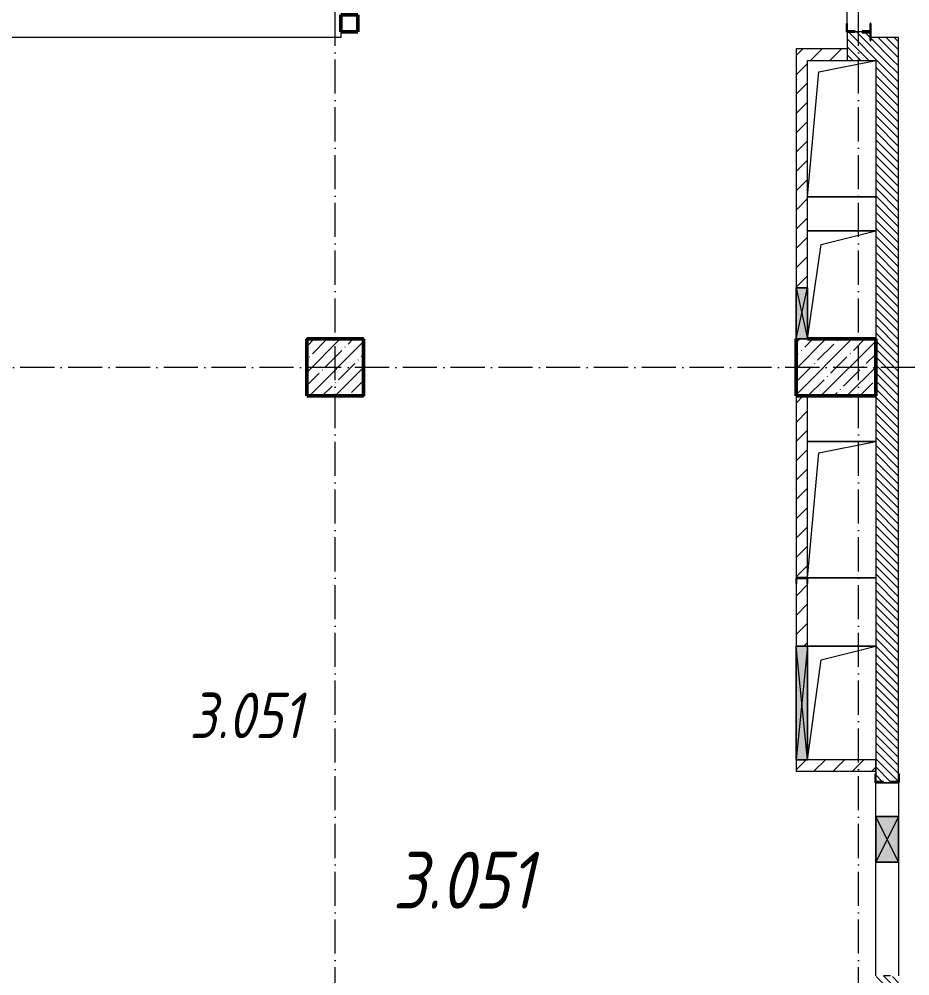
# Model space of a CAD drawing. Header units: millimetres. Extents: x -213536 to 1564669, y -45299 to 942238.
# Drawn here: x 556794 to 564621, y 319412 to 327825 of the extents above; entities that cross this region are included whole.
import ezdxf

# ---------------------------------------------------------------- set-up
doc = ezdxf.new("R2010")
doc.units = ezdxf.units.MM
doc.linetypes.add('50_200_ШТРИХ_1Т_ш5_п1_п1_', pattern=[700, 500, -100, 0, -100])
for name, color, linetype, lineweight in [('3) ЖБ 4м', 3, 'Continuous', 30), ('A-DETL-GENF-OTLN', 7, 'Continuous', 9), ('A-FLOR-____-OTLN', 7, 'Continuous', 9), ('A-GENM-____-MCUT', 7, 'Continuous', 25), ('A-GENM-____-OTLN', 7, 'Continuous', 9), ('A-GENM-____-OTLN-1', 7, 'Continuous', 25), ('A-GLAZ-____-OTLN', 7, 'Continuous', 9), ('A-WALL-____-MCUT-3', 7, 'Continuous', 9), ('A-WALL-____-PATT-1', 7, 'Continuous', 9), ('A-WALL-FNSH-MCUT-1', 7, 'Continuous', 9), ('I-WALL-____-OTLN', 7, 'Continuous', 9), ('S-COLS-____-MCUT', 7, 'Continuous', 50), ('S-COLS-____-OTLN', 7, 'Continuous', 9), ('S-GRID-____-OTLN-1', 7, '50_200_ШТРИХ_1Т_ш5_п1_п1_', 9), ('Марки помещений', 7, 'Continuous', 9)]:
    doc.layers.add(name, color=color, linetype=linetype, lineweight=lineweight)
doc.styles.add('ISOCPEUR_I_2', font='isocpeui.ttf', dxfattribs={"width": 0.85, "height": 2.3})
pattern_1 = [(135, (549721.475, 286281.11), (-35.35534, -35.35534), [])]
pattern_2 = [(45, (549721.47, 286281.11), (-84.8528, 84.8528), [])]

# ---------------------------------------------------------------- blocks, each defined once
blk = doc.blocks.new('BSC_Колонна _Прямоугольная - 500х500-V79-АР1_План отверстий 3 этажа в осях 1-64_А-ГГ')
at = {"layer": 'S-COLS-____-OTLN'}
h = blk.add_hatch(dxfattribs=at)
h.set_pattern_fill('FP_116', color=256, style=0, pattern_type=2)
h.set_pattern_definition([(45, (-9850, -38481.04), (-114.04925, 114.04925), []), (45, (-9735.95, -38481.04), (-114.04925, 114.04925), [201.613, -40.323, 3.353, -36.97])])
h.paths.add_polyline_path([(-250, -250), (250, -250), (250, 250), (-250, 250)], flags=0)
at = {"layer": 'S-COLS-____-MCUT'}
for p, q in [((250, 250), (-250, 250)), ((-250, 250), (-250, -250)), ((250, -250), (250, 250)), ((-250, -250), (250, -250))]:
    blk.add_line(p, q, dxfattribs=at)
blk = doc.blocks.new('BSC_Колонна _Прямоугольная - 500х700-V128-АР1_План отверстий 3 этажа в осях 1-64_А-ГГ')
at = {"layer": 'S-COLS-____-OTLN'}
h = blk.add_hatch(dxfattribs=at)
h.set_pattern_fill('FP_151', color=256, style=0, pattern_type=2)
h.set_pattern_definition([(315, (-38481.04, 14250), (114.04925, 114.04925), []), (315, (-38481.04, 14135.95), (114.04925, 114.04925), [201.613, -40.323, 3.353, -36.97])])
h.paths.add_polyline_path([(-250, -350), (250, -350), (250, 350), (-250, 350), (-250, 124)], flags=0)
at = {"layer": 'S-COLS-____-MCUT'}
for p, q in [((250, 350), (-250, 350)), ((-250, 350), (-250, -350)), ((250, -350), (250, 250)), ((-250, -350), (250, -350))]:
    blk.add_line(p, q, dxfattribs=at)
blk = doc.blocks.new('154_Стойка_СКБ_Уголок - СМ-2480_200-28447058-АР1_План отверстий 3 этажа в осях 1-64_А-ГГ')
at = {"layer": 'A-GENM-____-MCUT'}
for p, q in [((125, 156), (125, 81)), ((200, 156), (125, 156)), ((131, 81), (131, 150)), ((131, 150), (200, 150)), ((200, 150), (200, 156)), ((125, 81), (131, 81)), ((131, 19), (125, 19)), ((125, 19), (125, -56)), ((131, -50), (131, 19)), ((125, -56), (200, -56)), ((200, -50), (131, -50)), ((200, -56), (200, -50))]:
    blk.add_line(p, q, dxfattribs=at)
blk = doc.blocks.new('Стойка_Влож_Полоса боковая - Полоса-28346330-АР1_План отверстий 3 этажа в осях 1-64_А-ГГ')
at = {"layer": 'A-GENM-____-OTLN'}
for p, q in [((-5, -31), (-5, 31)), ((0, 31), (0, -31))]:
    blk.add_line(p, q, dxfattribs=at)
blk = doc.blocks.new('Стойка_Влож_Уголок - Уголок-28346305-АР1_План отверстий 3 этажа в осях 1-64_А-ГГ')
at = {"layer": 'A-GENM-____-MCUT'}
for p, q in [((75, 75), (0, 75)), ((0, 0), (6, 0)), ((6, 69), (75, 69)), ((6, 0), (6, 69)), ((75, 69), (75, 75))]:
    blk.add_line(p, q, dxfattribs=at)
blk = doc.blocks.new('154_Стойка_СКБ_Уголок - СМ-2480_200-28346303-АР1_План отверстий 3 этажа в осях 1-64_А-ГГ')
at = {"layer": 'A-GENM-____-MCUT'}
for p, q in [((125, 156), (125, 81)), ((200, 156), (125, 156)), ((131, 81), (131, 150)), ((131, 150), (200, 150)), ((200, 150), (200, 156)), ((125, 81), (131, 81)), ((131, 19), (125, 19)), ((125, 19), (125, -56)), ((131, -50), (131, 19)), ((125, -56), (200, -56)), ((200, -50), (131, -50)), ((200, -56), (200, -50))]:
    blk.add_line(p, q, dxfattribs=at)
blk = doc.blocks.new('Стойка_Влож_Полоса боковая - Полоса-28213942-АР1_План отверстий 3 этажа в осях 1-64_А-ГГ')
at = {"layer": 'A-GENM-____-OTLN'}
for p, q in [((-5, 60), (0, 60)), ((-5, -60), (-5, 60)), ((0, 31), (0, -31)), ((0, -60), (-5, -60))]:
    blk.add_line(p, q, dxfattribs=at)
blk = doc.blocks.new('154_Фахверк_СКБ_Швеллер - Тип_100_3960-28318856-АР1_План отверстий 3 этажа в осях 1-64_А-ГГ')
at = {"layer": 'A-GENM-____-MCUT'}
for p, q in [((175, 50), (125, 50)), ((125, 50), (125, -50)), ((128, 47), (175, 47)), ((128, -47), (128, 47)), ((175, 47), (175, 50)), ((125, -50), (175, -50)), ((175, -47), (128, -47)), ((175, -50), (175, -47))]:
    blk.add_line(p, q, dxfattribs=at)
blk = doc.blocks.new('AR_Отверстие прямоугольное _в плите_ - AR_Отверстие прямоугольное _в плите_-30552822-АР1_План отверстий 3 этажа в осях 1-64_А-ГГ')
at = {"layer": 'A-GENM-____-OTLN'}
for p, q in [((300, 475), (-300, 475)), ((-180, 355), (300, 475)), ((-300, -475), (-180, 355))]:
    blk.add_line(p, q, dxfattribs=at)
blk = doc.blocks.new('AR_Отверстие прямоугольное _в плите_ - AR_Отверстие прямоугольное _в плите_-30552702-АР1_План отверстий 3 этажа в осях 1-64_А-ГГ')
at = {"layer": 'A-GENM-____-OTLN'}
for p, q in [((300, 500), (-300, 500)), ((-180, 380), (300, 500)), ((-300, -500), (-180, 380))]:
    blk.add_line(p, q, dxfattribs=at)
blk = doc.blocks.new('AR_Отверстие прямоугольное _в плите_ - AR_Отверстие прямоугольное _в плите_-30552720-АР1_План отверстий 3 этажа в осях 1-64_А-ГГ')
at = {"layer": 'A-GENM-____-OTLN'}
for p, q in [((300, 600), (-300, 600)), ((-200, 500), (300, 600)), ((-300, -600), (-200, 500)), ((-300, -600), (300, -600))]:
    blk.add_line(p, q, dxfattribs=at)
blk = doc.blocks.new('AR_Отверстие прямоугольное _в плите_ - AR_Отверстие прямоугольное _в плите_-V207-АР1_План отверстий 3 этажа в осях 1-64_А-ГГ')
at = {"layer": 'A-GENM-____-OTLN'}
for p, q in [((-200, 500), (300, 600)), ((-300, -600), (-200, 500)), ((-300, -600), (300, -600))]:
    blk.add_line(p, q, dxfattribs=at)
blk = doc.blocks.new('BSC_Колонна _Прямоугольная1 - 150х150 _металл_-35311905-АР1_План отверстий 3 этажа в осях 1-64_А-ГГ')
at = {"layer": 'S-COLS-____-MCUT'}
for p, q in [((75, 75), (-75, 75)), ((-75, 75), (-75, -75)), ((75, -75), (75, 75)), ((-75, -75), (75, -75))]:
    blk.add_line(p, q, dxfattribs=at)
blk = doc.blocks.new('AR_Отверстие прямоугольное _в стене__БезПР - AR_Отверстие прямоугольное _в стене__БезПР-36427692-АР1_План отверстий 3 этажа в осях 1-64_А-ГГ')
at = {"layer": 'A-GLAZ-____-OTLN'}
blk.add_hatch(color=256, dxfattribs=at).paths.add_polyline_path([(-225, 50), (-225, -50), (225, -50), (225, 50)], flags=0)
at = {"layer": 'A-DETL-GENF-OTLN'}
for p, q in [((-225, -50), (-225, 50)), ((-225, 50), (225, 50)), ((225, 50), (-225, -50)), ((-225, 50), (225, -50)), ((225, 50), (-225, 50)), ((-225, 50), (-225, -50)), ((225, 50), (225, -50)), ((225, -50), (225, 50)), ((225, -50), (-225, -50)), ((-225, -50), (225, -50))]:
    blk.add_line(p, q, dxfattribs=at)
at = {"layer": 'A-GLAZ-____-OTLN'}
blk.add_line((225, 50), (-225, 50), dxfattribs=at)
blk = doc.blocks.new('AR_Отверстие прямоугольное _в стене__БезПР - AR_Отверстие прямоугольное _в стене__БезПР-36427925-АР1_План отверстий 3 этажа в осях 1-64_А-ГГ')
at = {"layer": 'A-GLAZ-____-OTLN'}
blk.add_hatch(color=256, dxfattribs=at).paths.add_polyline_path([(500, 50), (-500, 50), (-500, -50), (500, -50)], flags=0)
at = {"layer": 'A-DETL-GENF-OTLN'}
for p, q in [((-500, -50), (-500, 50)), ((-500, 50), (500, 50)), ((500, 50), (-500, -50)), ((-500, 50), (500, -50)), ((500, 50), (-500, 50)), ((-500, 50), (-500, -50)), ((500, 50), (500, -50)), ((500, -50), (500, 50)), ((500, -50), (-500, -50)), ((-500, -50), (500, -50))]:
    blk.add_line(p, q, dxfattribs=at)
at = {"layer": 'A-GLAZ-____-OTLN'}
blk.add_line((500, 50), (-500, 50), dxfattribs=at)
blk = doc.blocks.new('AR_Отверстие прямоугольное _в стене__БезПР - AR_Отверстие прямоугольное _в стене__БезПР-36428632-АР1_План отверстий 3 этажа в осях 1-64_А-ГГ')
at = {"layer": 'A-GLAZ-____-OTLN'}
blk.add_hatch(color=256, dxfattribs=at).paths.add_polyline_path([(-200, -100), (200, -100), (200, 100), (-200, 100)], flags=0)
at = {"layer": 'A-DETL-GENF-OTLN'}
for p, q in [((-200, -100), (-200, 100)), ((-200, 100), (200, 100)), ((200, 100), (-200, -100)), ((-200, 100), (200, -100)), ((200, 100), (-200, 100)), ((-200, 100), (-200, -100)), ((200, 100), (200, -100)), ((200, -100), (200, 100)), ((200, -100), (-200, -100)), ((-200, -100), (200, -100))]:
    blk.add_line(p, q, dxfattribs=at)
at = {"layer": 'A-GLAZ-____-OTLN'}
blk.add_line((200, 100), (-200, 100), dxfattribs=at)

msp = doc.modelspace()

# ---------------------------------------------------------------- hatches: boundary and pattern name
at = {"layer": 'A-WALL-____-PATT-1'}
h = msp.add_hatch(dxfattribs=at)
h.set_pattern_fill('FP_6', color=256, style=0, pattern_type=2)
h.set_pattern_definition(pattern_1)
h.paths.add_polyline_path([(564111.5, 327662.2), (564271.5, 327662.2), (564271.5, 327712.2), (564071.5, 327712.2), (564071.5, 327662.2)], flags=0)
h.paths.add_polyline_path([(564202.5, 328612.2), (564202.5, 328618.2), (564271.5, 328618.2), (564271.5, 328756.2), (564202.5, 328756.2), (564202.5, 328762.2), (564140.5, 328762.2), (564140.5, 328756.2), (564071.5, 328756.2), (564072.3, 328618.2), (564140.5, 328618.2), (564140.5, 328612.2)], flags=0)
h.paths.add_polyline_path([(564271.5, 329262.2), (564271.5, 329712.2), (564071.5, 329712.2), (564071.5, 329262.2), (564158.1, 329262.2)], flags=0)
h = msp.add_hatch(dxfattribs=at)
h.set_pattern_fill('FP_6', color=256, style=0, pattern_type=2)
h.set_pattern_definition(pattern_1)
h.paths.add_polyline_path([(564321.5, 327462.2), (564521.5, 327462.2), (564521.5, 327662.2), (564071.5, 327662.2), (564071.5, 327462.2)], flags=0)
h = msp.add_hatch(dxfattribs=at)
h.set_pattern_fill('FP_4', color=256, style=0, pattern_type=2)
h.set_pattern_definition(pattern_2)
h.paths.add_polyline_path([(563721.5, 325462.2), (563721.5, 327562.2), (563621.5, 327562.2), (563621.5, 325462.2), (563639.8, 325462.2)], flags=0)
h = msp.add_hatch(dxfattribs=at)
h.set_pattern_fill('FP_4', color=256, style=0, pattern_type=2)
h.set_pattern_definition(pattern_2)
h.paths.add_polyline_path([(563721.5, 327462.2), (564071.5, 327462.2), (564071.5, 327562.2), (563721.5, 327562.2)], flags=0)
h = msp.add_hatch(dxfattribs=at)
h.set_pattern_fill('FP_6', color=256, style=0, pattern_type=2)
h.set_pattern_definition(pattern_1)
h.paths.add_polyline_path([(564321.5, 319012.2), (564521.5, 319012.2), (564521.5, 319406.2), (564452.5, 319406.2), (564452.5, 319412.2), (564390.5, 319412.2), (564390.5, 319406.2), (564321.5, 319406.2), (564321.5, 319337.2)], flags=0)
h.paths.add_polyline_path([(564452.5, 321112.2), (564452.5, 321118.2), (564521.5, 321118.2), (564521.5, 327462.2), (564321.5, 327462.2), (564321.7, 321118.2), (564390.5, 321118.2), (564390.5, 321112.2)], flags=0)
h = msp.add_hatch(dxfattribs=at)
h.set_pattern_fill('FP_4', color=256, style=0, pattern_type=2)
h.set_pattern_definition(pattern_2)
h.paths.add_polyline_path([(563721.5, 321212.2), (563721.5, 321312.2), (563621.5, 321312.2), (563621.5, 321212.2)], flags=0)
h.paths.add_polyline_path([(563718.5, 322312.2), (563721.5, 322312.2), (563721.5, 322862.2), (563718.5, 322862.2), (563718.5, 322909.2), (563624.5, 322909.2), (563624.5, 322862.2), (563621.5, 322862.2), (563621.5, 322312.2), (563690.2, 322312.2)], flags=0)
h.paths.add_polyline_path([(563624.5, 322912.2), (563721.5, 322912.2), (563721.5, 324512.2), (563621.5, 324512.2), (563621.5, 322912.2)], flags=0)
h = msp.add_hatch(dxfattribs=at)
h.set_pattern_fill('FP_4', color=256, style=0, pattern_type=2)
h.set_pattern_definition(pattern_2)
h.paths.add_polyline_path([(564321.5, 321212.2), (564321.5, 321312.2), (563721.5, 321312.2), (563721.5, 321212.2), (563847.5, 321212.2)], flags=0)

# ---------------------------------------------------------------- linework, layer by layer
at = {"layer": '3) ЖБ 4м'}
msp.add_lwpolyline([(559321.5, 324512.2), (559821.5, 324512.2), (559821.5, 325012.2), (559321.5, 325012.2)], close=True, dxfattribs=at)
msp.add_lwpolyline([(563621.5, 324512.2), (563621.5, 325012.2)], dxfattribs=at)
at = {"layer": 'A-FLOR-____-OTLN'}
for p, q in [((564321.5, 326262.2), (563721.5, 326262.2)), ((563721.5, 325962.2), (564321.5, 325962.2)), ((563721.5, 324112.2), (564321.5, 324112.2)), ((564321.5, 322912.2), (563721.5, 322912.2)), ((563721.5, 322312.2), (564321.5, 322312.2))]:
    msp.add_line(p, q, dxfattribs=at)
at = {"layer": 'A-WALL-____-MCUT-3'}
for p, q in [((564071.5, 327712.2), (564071.5, 327462.2)), ((564271.5, 327662.2), (564271.5, 327712.2)), ((564521.5, 327662.2), (564271.5, 327662.2)), ((564521.5, 321187.2), (564521.5, 327662.2)), ((564071.5, 327462.2), (564321.5, 327462.2)), ((564321.5, 327462.2), (564321.5, 325012.2)), ((564321.5, 324512.2), (564321.5, 321187.2)), ((564452.5, 319412.2), (564390.5, 319412.2))]:
    msp.add_line(p, q, dxfattribs=at)
at = {"layer": 'A-WALL-FNSH-MCUT-1'}
for p, q in [((563621.5, 327562.2), (563621.5, 325462.2)), ((564071.5, 327562.2), (563621.5, 327562.2)), ((563721.5, 325462.2), (563721.5, 327462.2)), ((563721.5, 327462.2), (564071.5, 327462.2)), ((563621.5, 324512.2), (563621.5, 322912.2)), ((563721.5, 322912.2), (563721.5, 324512.2)), ((563621.5, 322862.2), (563621.5, 322312.2)), ((563721.5, 322312.2), (563721.5, 322862.2)), ((563621.5, 321312.2), (563621.5, 321212.2)), ((564321.5, 321312.2), (563721.5, 321312.2)), ((564321.5, 321212.2), (564321.5, 321312.2)), ((563621.5, 321212.2), (564321.5, 321212.2))]:
    msp.add_line(p, q, dxfattribs=at)
at = {"layer": 'I-WALL-____-OTLN'}
for p, q in [((564071.5, 327787.2), (564071.5, 328612.2)), ((559621.5, 327712.2), (559621.5, 327662.2)), ((559621.5, 327662.2), (555321.5, 327662.2)), ((564321.5, 320812.2), (564321.5, 321112.2)), ((564521.5, 321112.2), (564521.5, 320812.2)), ((564321.5, 319412.2), (564321.5, 320412.2)), ((564521.5, 320412.2), (564521.5, 319412.2))]:
    msp.add_line(p, q, dxfattribs=at)
at = {"layer": 'S-GRID-____-OTLN-1', "color": 251, "ltscale": 0.6, "true_color": 0x636466}
for p, q in [((559571.5, 281798.5), (559571.5, 336162.1)), ((564171.5, 281798.5), (564171.5, 336162.1)), ((576429.2, 324762.2), (545052.7, 324762.2))]:
    msp.add_line(p, q, dxfattribs=at)

# ---------------------------------------------------------------- block references
at = {"layer": 'A-GENM-____-OTLN'}
for name, p, rotation in [('Стойка_Влож_Полоса боковая - Полоса-28346330-АР1_План отверстий 3 этажа в осях 1-64_А-ГГ', (564171.5, 327712.2), 270.0000000000007), ('Стойка_Влож_Уголок - Уголок-28346305-АР1_План отверстий 3 этажа в осях 1-64_А-ГГ', (564202.5, 327712.2), 270.0000000000007), ('Стойка_Влож_Полоса боковая - Полоса-28213942-АР1_План отверстий 3 этажа в осях 1-64_А-ГГ', (564421.5, 321112.2), 90.00000000000072)]:
    msp.add_blockref(name, p, dxfattribs=dict(at, rotation=rotation))
for name, p in [('AR_Отверстие прямоугольное _в плите_ - AR_Отверстие прямоугольное _в плите_-V207-АР1_План отверстий 3 этажа в осях 1-64_А-ГГ', (564021.5, 326862.2)), ('AR_Отверстие прямоугольное _в плите_ - AR_Отверстие прямоугольное _в плите_-30552822-АР1_План отверстий 3 этажа в осях 1-64_А-ГГ', (564021.5, 325487.2)), ('AR_Отверстие прямоугольное _в плите_ - AR_Отверстие прямоугольное _в плите_-30552720-АР1_План отверстий 3 этажа в осях 1-64_А-ГГ', (564021.5, 323512.2)), ('AR_Отверстие прямоугольное _в плите_ - AR_Отверстие прямоугольное _в плите_-30552702-АР1_План отверстий 3 этажа в осях 1-64_А-ГГ', (564021.5, 321812.2))]:
    msp.add_blockref(name, p, dxfattribs=at)
at = {"layer": 'A-GENM-____-OTLN-1'}
for name, p, rotation in [('154_Стойка_СКБ_Уголок - СМ-2480_200-28447058-АР1_План отверстий 3 этажа в осях 1-64_А-ГГ', (564221.5, 327587.2), 90.00000000000071), ('154_Фахверк_СКБ_Швеллер - Тип_100_3960-28318856-АР1_План отверстий 3 этажа в осях 1-64_А-ГГ', (563671.5, 323037.2), 269.9999999999999), ('154_Стойка_СКБ_Уголок - СМ-2480_200-28346303-АР1_План отверстий 3 этажа в осях 1-64_А-ГГ', (564471.5, 320987.2), 90.00000000000071)]:
    msp.add_blockref(name, p, dxfattribs=dict(at, rotation=rotation))
at = {"layer": 'A-GLAZ-____-OTLN'}
for name, p, rotation in [('AR_Отверстие прямоугольное _в стене__БезПР - AR_Отверстие прямоугольное _в стене__БезПР-36427692-АР1_План отверстий 3 этажа в осях 1-64_А-ГГ', (563671.5, 325237.2), 90.0000000000001), ('AR_Отверстие прямоугольное _в стене__БезПР - AR_Отверстие прямоугольное _в стене__БезПР-36427925-АР1_План отверстий 3 этажа в осях 1-64_А-ГГ', (563671.5, 321812.2), 269.9999999999999), ('AR_Отверстие прямоугольное _в стене__БезПР - AR_Отверстие прямоугольное _в стене__БезПР-36428632-АР1_План отверстий 3 этажа в осях 1-64_А-ГГ', (564421.5, 320612.2), 270.0000000000007)]:
    msp.add_blockref(name, p, dxfattribs=dict(at, rotation=rotation))
at = {"layer": 'S-COLS-____-OTLN'}
for name, p, rotation in [('BSC_Колонна _Прямоугольная1 - 150х150 _металл_-35311905-АР1_План отверстий 3 этажа в осях 1-64_А-ГГ', (559696.5, 327787.2), 270.0000000000001), ('BSC_Колонна _Прямоугольная - 500х700-V128-АР1_План отверстий 3 этажа в осях 1-64_А-ГГ', (563971.5, 324762.2), 89.9999999999999)]:
    msp.add_blockref(name, p, dxfattribs=dict(at, rotation=rotation))
msp.add_blockref('BSC_Колонна _Прямоугольная - 500х500-V79-АР1_План отверстий 3 этажа в осях 1-64_А-ГГ', (559571.5, 324762.2), dxfattribs=at)

# ---------------------------------------------------------------- texts
at = {"layer": 'Марки помещений', "color": 114, "true_color": 0x139b48, "insert": (558290.2, 321902.6), "char_height": 400, "width": 737.552, "attachment_point": 1, "style": 'ISOCPEUR_I_2'}
msp.add_mtext('3.051', dxfattribs=at)
at = {"layer": 'Марки помещений', "insert": (560076.1, 320503.5), "char_height": 500, "width": 737.552, "attachment_point": 1, "style": 'ISOCPEUR_I_2'}
msp.add_mtext('3.051', dxfattribs=at)

doc.saveas('drawing.dxf')
